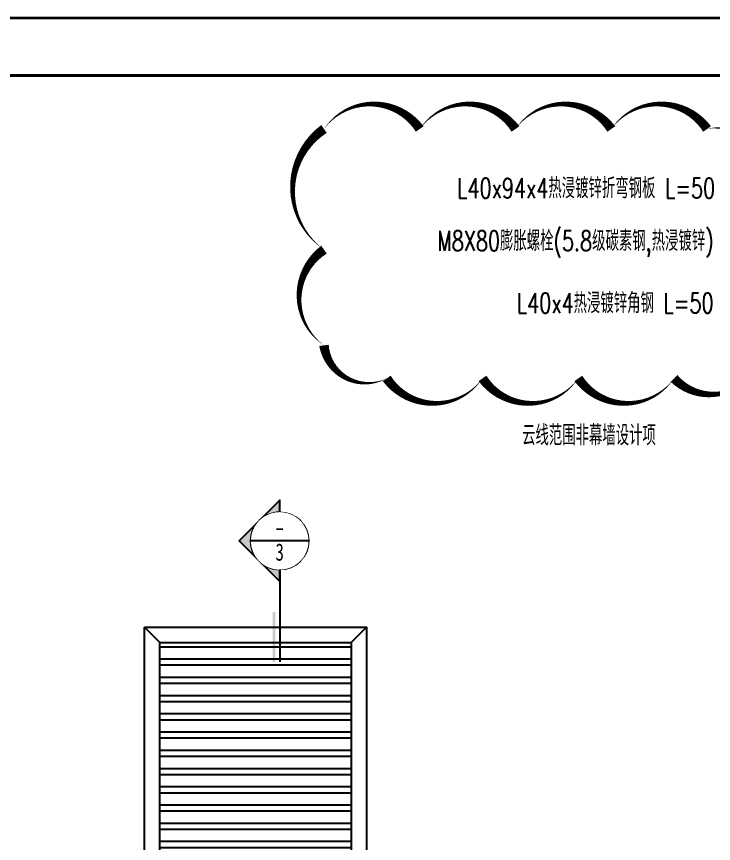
# Model space of a CAD drawing. Extents: x -160106 to 966792, y -663931 to 1550022.
# Drawn here: x -32614.6 to -32250.7, y -85996.3 to -85564.4 of the extents above; entities that cross this region are included whole.
import ezdxf
from ezdxf.enums import TextEntityAlignment as Align

# ---------------------------------------------------------------- set-up
doc = ezdxf.new("R2010")
doc.units = 0
for name, color, linetype in [('!ZN1-填充-8', 8, 'Continuous'), ('!ZN3-玻璃幕墙-4', 4, 'Continuous'), ('!ZN7-索引-3', 3, 'Continuous'), ('0-cxFrame', 155, 'Continuous'), ('DIM', 173, 'Continuous'), ('TEXT', 7, 'Continuous')]:
    doc.layers.add(name, color=color, linetype=linetype)
doc.layers.add('0-cxText', color=131, linetype='Continuous', lineweight=25)
doc.styles.add('cx_tuming', font='simhei.ttf')
doc.styles.add('cx_tuqian1', font='')
doc.styles.add('DHTEXT-1', font='ROMANS.shx', dxfattribs={"width": 0.7, "bigfont": 'CHINESE.shx'})
doc.styles.add('中南符号', font='simhei.ttf')
doc.styles.add('黑体', font='simhei.ttf', dxfattribs={"height": 12})
doc.styles.get('cx_tuqian1').set_extended_font_data('SimSun')

# ---------------------------------------------------------------- blocks, each defined once
blk = doc.blocks.new('TK22.A2 L(Dragon)')
at = {"layer": '0-cxFrame', "color": 7, "const_width": 0.5}
blk.add_lwpolyline([(0, 0), (-594, 0), (-594, 420), (0, 420)], close=True, dxfattribs=at)
at = {"layer": '0-cxFrame', "const_width": 0.5}
blk.add_lwpolyline([(-80, 10), (-574, 10), (-574, 410), (-80, 410)], close=True, dxfattribs=at)
at = {"style": '黑体', "flags": 4}
blk.add_attdef('图幅', text='', height=3.3, dxfattribs=at).set_placement((-40, 3), align=Align.RIGHT)
at = {"layer": '0-cxText', "flags": 4}
for tag, height, style, p in [('建设单位', 3.5, 'cx_tuming', (-45, 240)), ('项目名称', 3.5, 'cx_tuming', (-45, 210)), ('子项名称', 3.5, 'cx_tuming', (-45, 180)), ('工程编号', 3.3, 'cx_tuqian1', (-35, 165)), ('图名1', 3.5, 'cx_tuming', (-45, 87)), ('图名2', 3.5, 'cx_tuming', (-45, 79)), ('图名3', 3.5, 'cx_tuming', (-45, 71)), ('出图日期', 3.3, 'cx_tuqian1', (-39, 60)), ('专业', 3.3, 'cx_tuqian1', (-55, 52)), ('版次', 3.3, 'cx_tuqian1', (-20, 44)), ('图号', 3.3, 'cx_tuqian1', (-55, 44))]:
    blk.add_attdef(tag, text='', height=height, dxfattribs=dict(at, style=style)).set_placement(p, align=Align.MIDDLE)
at = {"layer": 'Defpoints', "color": 6, "flags": 4}
for tag, height, style, p in [('tufu', 3.3, '黑体', (-12, 12)), ('dwfname', 4, 'cx_tuqian1', (-80, 3))]:
    blk.add_attdef(tag, text='', height=height, dxfattribs=dict(at, style=style)).set_placement(p, align=Align.RIGHT)
blk = doc.blocks.new('*U1745')
h = blk.add_hatch(color=256)
h.paths.add_polyline_path([(15.04, 2.54), (11.5, -1), (13.57, -1, -0.198912)])
h.paths.add_polyline_path([(22.11, 2.54), (18.57, 6.07), (15.04, 2.54, -0.414214)])
h.paths.add_polyline_path([(23.57, -1), (25.64, -1), (22.11, 2.54, -0.198912)])
for points in [[(15.04, 2.54, -0.414214), (22.11, 2.54), (18.57, 6.07), (15.04, 2.54, -0.414214)], [(11.5, -1), (13.57, -1, -0.198912), (15.04, 2.54), (11.5, -1)], [(23.57, -1), (25.64, -1), (22.11, 2.54, -0.198912), (23.57, -1)]]:
    blk.add_lwpolyline(points, format="xyb", close=True)
at = {"ltscale": 10}
blk.add_circle((18.57, -1), 5, dxfattribs=at)
at = {"linetype": 'Continuous'}
for points in [[(-2.5, 0.25), (-2.5, -0.25), (2.5, 0.25), (2.5, -0.25)], [(1.17, 0.25), (1.17, -0.25), (6.17, 0.25), (6.17, -0.25)]]:
    blk.add_trace(points, dxfattribs=at)
blk.add_wipeout([(18.66, 4), (19.03, 3.98), (19.4, 3.94), (19.76, 3.86), (20.12, 3.76), (20.47, 3.63), (20.8, 3.48), (21.13, 3.3), (21.44, 3.1), (21.73, 2.88), (22.01, 2.64), (22.27, 2.37), (22.51, 2.09), (22.73, 1.79), (22.92, 1.48), (23.09, 1.15), (23.24, 0.81), (23.36, 0.46), (23.45, 0.1), (23.52, -0.26), (23.56, -0.63), (23.58, -1), (23.56, -1.37), (23.52, -1.74), (23.45, -2.1), (23.36, -2.46), (23.24, -2.81), (23.09, -3.15), (22.92, -3.48), (22.73, -3.79), (22.51, -4.09), (22.27, -4.37), (22.01, -4.64), (21.73, -4.88), (21.44, -5.1), (21.13, -5.3), (20.8, -5.48), (20.47, -5.63), (20.12, -5.76), (19.76, -5.86), (19.4, -5.94), (19.03, -5.98), (18.66, -6), (18.29, -6), (17.93, -5.96), (17.56, -5.9), (17.2, -5.81), (16.85, -5.7), (16.51, -5.56), (16.18, -5.42), (15.86, -5.21), (15.55, -4.99), (15.27, -4.76), (15, -4.51), (14.75, -4.23), (14.52, -3.94), (14.32, -3.64), (14.13, -3.31), (13.97, -2.98), (13.84, -2.63), (13.73, -2.28), (13.65, -1.92), (13.6, -1.55), (13.57, -1.18), (13.57, -0.82), (13.6, -0.45), (13.65, -0.08), (13.73, 0.28), (13.84, 0.63), (13.97, 0.98), (14.13, 1.31), (14.32, 1.64), (14.52, 1.94), (14.75, 2.23), (15, 2.51), (15.27, 2.76), (15.55, 2.99), (15.86, 3.21), (16.18, 3.4), (16.51, 3.56), (16.85, 3.7), (17.2, 3.81), (17.56, 3.9), (17.93, 3.96), (18.29, 4)], dxfattribs=at)
blk.add_line((18.57, -6.01), (18.57, 4.01), dxfattribs=at)
blk.add_lwpolyline([(13.57, -1), (9.58, -1), (-2.5, -1)], dxfattribs=at)
at = {"color": 0, "style": '中南符号'}
blk.add_attdef('视图', text='', height=3, rotation=270, dxfattribs=at).set_placement((18.57, -1), align=Align.BOTTOM_CENTER)
at = {"color": 0, "style": '中南符号', "width": 0.692568}
blk.add_attdef('图号', text='', height=3, rotation=270, dxfattribs=at).set_placement((15.13, 2.74), (15.13, -4.73), align=Align.FIT)

msp = doc.modelspace()

# ---------------------------------------------------------------- hatches: boundary and pattern name
at = {"layer": '!ZN1-填充-8'}
h = msp.add_hatch(dxfattribs=at)
h.set_pattern_fill('ANSI32', color=256, scale=2, angle=315)
h.set_pattern_definition([(0, (-45297.293, -67973.843), (3e-15, 9.525), []), (0, (-45294.118, -67977.018), (3e-15, 9.525), [])])
h.paths.add_polyline_path([(-32539.79, -86154.81), (-32439.79, -86154.81), (-32439.79, -85891.35), (-32539.79, -85891.35)])

# ---------------------------------------------------------------- linework, layer by layer
at = {"layer": '!ZN3-玻璃幕墙-4'}
for p, q in [((-32539.79, -85891.35), (-32547.79, -85883.35)), ((-32439.79, -85891.35), (-32431.79, -85883.35))]:
    msp.add_line(p, q, dxfattribs=at)
msp.add_lwpolyline([(-32547.79, -85883.35), (-32431.79, -85883.35), (-32431.79, -86162.81), (-32547.79, -86162.81)], close=True, dxfattribs=at)
msp.add_lwpolyline([(-32439.79, -85891.35), (-32439.79, -86154.81), (-32539.79, -86154.81), (-32539.79, -85891.35), (-32439.79, -85891.35)], dxfattribs=at)
at = {"layer": 'DIM'}
msp.add_lwpolyline([(-32454.05, -85623.14, 0, 5, -0.520567), (-32404.05, -85623.14, 0, 5, -0.520567), (-32354.05, -85623.14, 0, 5, -0.520567), (-32304.05, -85623.14, 0, 5, -0.520567), (-32254.05, -85623.14, 0, 5, -0.520567), (-32227.82, -85646.91, 0, 5, -0.520567), (-32227.82, -85696.91, 0, 5, -0.520567), (-32227.82, -85746.91, 0, 5, -0.520567), (-32271.31, -85753.42, 0, 5, -0.520567), (-32321.31, -85753.42, 0, 5, -0.520567), (-32371.31, -85753.42, 0, 5, -0.520567), (-32421.31, -85753.42, 0, 5, -0.520567), (-32454.05, -85736.16, 0, 5, -0.520567), (-32454.05, -85686.16, 0, 5, -0.520567)], format="xyseb", close=True, dxfattribs=at)

# ---------------------------------------------------------------- block references
at = {"layer": '0-cxFrame', "xscale": 3, "yscale": 3, "zscale": 3}
msp.add_blockref('TK22.A2 L(Dragon)', (-31229.62, -86825.19), dxfattribs=at)

# ---------------------------------------------------------------- texts
at = {"layer": 'TEXT', "ltscale": 30, "style": 'DHTEXT-1', "width": 0.7}
for s, p in [('L40x94x4热浸镀锌折弯钢板 L=50', (-32249.88, -85654.07)), ('M8X80膨胀螺栓(5.8级碳素钢,热浸镀锌)', (-32250.65, -85681.57)), ('L40x4热浸镀锌角钢 L=50', (-32250.65, -85714.07))]:
    msp.add_text(s, height=10.5, dxfattribs=at).set_placement(p, align=Align.MIDDLE_RIGHT)
at = {"layer": 'TEXT', "color": 1, "ltscale": 30, "style": 'DHTEXT-1', "width": 0.7}
msp.add_text('云线范围非幕墙设计项', height=10.5, dxfattribs=at).set_placement((-32280.81, -85783.12), align=Align.MIDDLE_RIGHT)

# ---------------------------------------------------------------- next in the draw order: block references
at = {"layer": '!ZN7-索引-3', "color": 7, "ltscale": 30, "xscale": 3, "yscale": 3, "zscale": 3, "rotation": 90}
msp.add_blockref('*U1745', (-32480.17, -85893.97), dxfattribs=at).add_auto_attribs({'视图': '-', '图号': '  3  '})

doc.saveas('drawing.dxf')
